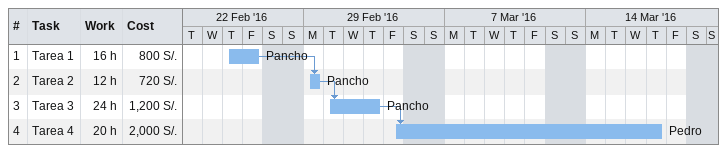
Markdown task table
| ID | Task | Start | Finish | Predecessors | Resources | Work (h) | Cost (S/.) |
|---|---|---|---|---|---|---|---|
| 1 | Tarea 1 | 2016-02-25 | 2016-02-26 |  | Pancho | 16 | 800 |
| 2 | Tarea 2 | 2016-02-29 | 2016-02-29 | 1 | Pancho | 12 | 720 |
| 3 | Tarea 3 | 2016-03-01 | 2016-03-03 | 2 | Pancho | 24 | 1200 |
| 4 | Tarea 4 | 2016-03-04 | 2016-03-17 | 3 | Pedro | 20 | 2000 |
